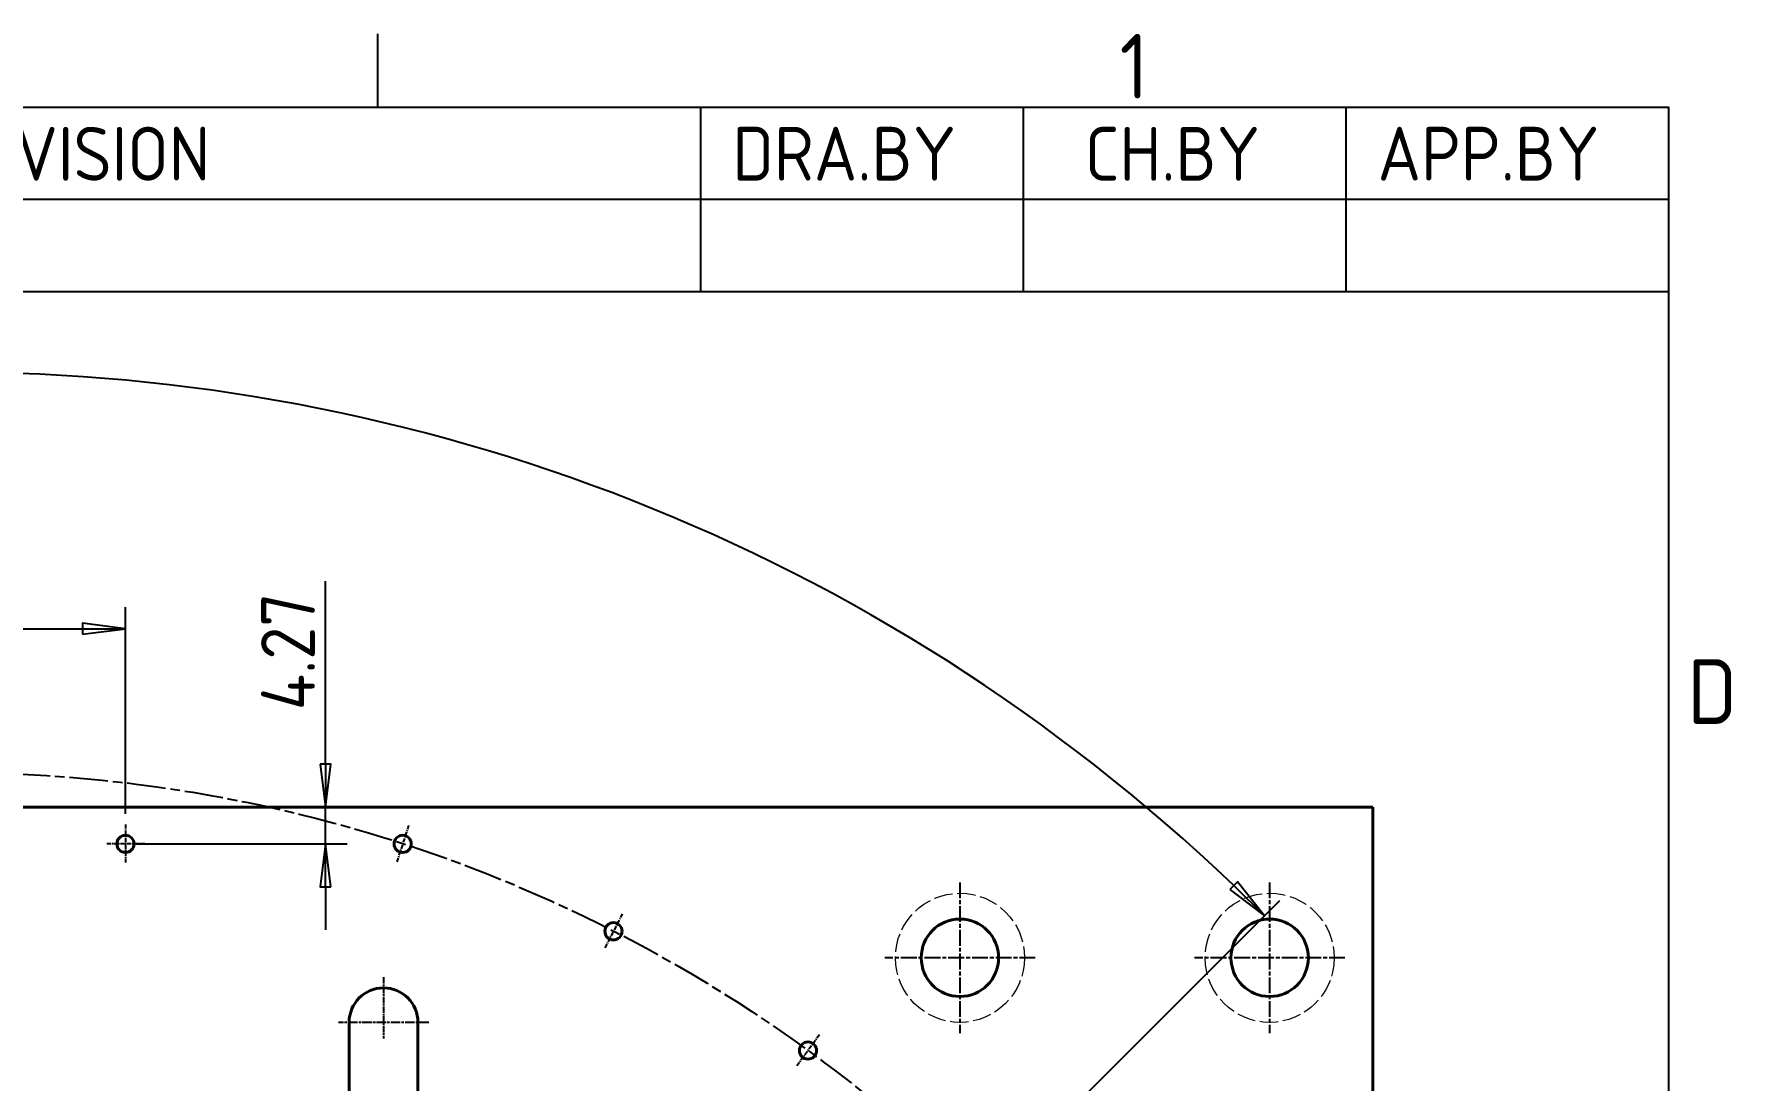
# Model space of a CAD drawing. Header units: millimetres. Extents: x 0 to 2375, y 0 to 3360.
# Drawn here: x 840 to 1037.3, y 2091.9 to 2213.4 of the extents above; entities that cross this region are included whole.
import ezdxf

# ---------------------------------------------------------------- set-up
doc = ezdxf.new("R2010")
doc.units = ezdxf.units.MM
doc.linetypes.add('DPJE4346$0$CHAIN', pattern=[0.3543, 0.2362, -0.0295, 0.0591, -0.0295])
doc.linetypes.add('DPJE4346$0$DASHED', pattern=[0.2067, 0.1654, -0.0413])
for name, color, linetype, lineweight in [('DPJE4346$0$가려진 것(ISO)', 2, 'DPJE4346$0$DASHED', 18), ('DPJE4346$0$가시적인 것(ISO)', 3, 'Continuous', 40), ('DPJE4346$0$경계(ISO)', 7, 'Continuous', 25), ('DPJE4346$0$기호(ISO)', 5, 'Continuous', 25), ('DPJE4346$0$중심 표식(ISO)', 1, 'Continuous', 25), ('DPJE4346$0$중심선(ISO)', 1, 'Continuous', 25), ('DPJE4346$0$치수(ISO)', 2, 'Continuous', 25)]:
    doc.layers.add(name, color=color, linetype=linetype, lineweight=lineweight)
doc.styles.add('DPJE4346$0$ISO ProportionalPSTEK', font='isocp.shx')
doc.styles.add('DPJE4346$0$문자 텍스트_PSTEK_POSCO', font='isocp.shx')
doc.styles.add('DPJE4346$0$치수 텍스트_PSTEK_POSCO', font='isocp.shx')
doc.dimstyles.new('DPJE4346$0$치수_PSTEK_POSCO', dxfattribs={"dimscale": 2.5, "dimtxt": 2.5, "dimasz": 2, "dimexe": 1, "dimexo": 0.5, "dimgap": 0.5, "dimtad": 1, "dimrnd": 1e-08, "dimdsep": 46, "dimtxsty": 'DPJE4346$0$치수 텍스트_PSTEK_POSCO', "dimblk": 'DPJE4346$0$Filled-2', "dimcen": 0.09, "dimdle": 10, "dimclrd": 7, "dimclre": 7, "dimclrt": 2, "dimadec": 1, "dimazin": 2, "dimtfac": 1, "dimtmove": 0, "dimatfit": 3, "dimfxl": 0, "dimtolj": 1, "dimlwd": -1, "dimlwe": -1, "dimarcsym": 0})

# ---------------------------------------------------------------- blocks, each defined once
blk = doc.blocks.new('DPJE4346$0$경계 Default Border')
at = {"layer": 'DPJE4346$0$경계(ISO)'}
blk.add_line((350, 287), (350, 290.4), dxfattribs=at)
at = {"layer": 'DPJE4346$0$경계(ISO)', "flags": 128}
blk.add_lwpolyline([(10, 10), (10, 287), (410, 287), (410, 10), (10, 10)], dxfattribs=at)
at = {"layer": 'DPJE4346$0$경계(ISO)', "color": 2, "char_height": 3, "attachment_point": 7, "style": 'DPJE4346$0$문자 텍스트_PSTEK_POSCO'}
for s, insert in [('1', (384.486, 287.4)), ('D', (410.878, 258.346))]:
    blk.add_mtext(s, dxfattribs=dict(at, insert=insert))
blk = doc.blocks.new('DPJE4346$0$리비전 내역')
at = {"layer": 'DPJE4346$0$기호(ISO)'}
for p, q in [((258, 287), (410, 287)), ((258, 287), (258, 282.72)), ((273, 287), (273, 282.72)), ((288, 287), (288, 282.72)), ((365, 287), (365, 282.72)), ((380, 287), (380, 282.72)), ((395, 287), (395, 282.72)), ((410, 287), (410, 282.72)), ((258, 282.72), (410, 282.72)), ((258, 282.72), (258, 278.44)), ((273, 282.72), (273, 278.44)), ((288, 282.72), (288, 278.44)), ((365, 282.72), (365, 278.44)), ((380, 282.72), (380, 278.44)), ((395, 282.72), (395, 278.44)), ((410, 282.72), (410, 278.44)), ((258, 278.44), (410, 278.44))]:
    blk.add_line(p, q, dxfattribs=at)
at = {"layer": 'DPJE4346$0$기호(ISO)', "color": 2, "char_height": 2.5, "attachment_point": 7, "style": 'DPJE4346$0$ISO ProportionalPSTEK'}
for s, insert in [('REV.NO', (259.787, 283.583)), ('DATE', (276.314, 283.583)), ('DESCRIPTION OF REVISION', (305.507, 283.583)), ('DRA.BY', (366.476, 283.583)), ('CH.BY', (382.864, 283.583)), ('APP.BY', (396.478, 283.583))]:
    blk.add_mtext(s, dxfattribs=dict(at, insert=insert))
blk = doc.blocks.new('DPJE4346$0$Filled-2')
at = {"color": 0}
for p, q in [((0, 0), (-1, 0.125)), ((-1, 0.125), (-1, -0.125)), ((-1, 0), (0, 0)), ((-1, -0.125), (0, 0))]:
    blk.add_line(p, q, dxfattribs=at)
at = {"color": 0, "flags": 128}
blk.add_lwpolyline([(-1, -0.125), (0, 0), (-1, 0.125), (-1, -0.125)], dxfattribs=at)
at = {"color": 0}
blk.add_solid([(-1, -0.125), (0, 0), (-1, 0.125), (-1, -0.125)], dxfattribs=at)
blk = doc.blocks.new('*D147')
at = {"layer": 'Defpoints', "color": 0}
for p in [(881.43, 679.36), (720.82, 576.02), (928.35, 573.9), (825.65, 471.19)]:
    blk.add_point(p, dxfattribs=at)
at = {"layer": 'DPJE4346$0$치수(ISO)', "color": 7}
for p, q in [((719.93, 576.9), (671.49, 625.35)), ((929.24, 574.78), (979.81, 625.35))]:
    blk.add_line(p, q, dxfattribs=at)
blk.add_arc((825.65, 471.19), 215.52, 46.3293, 133.6707, dxfattribs=at)
at = {"layer": 'DPJE4346$0$치수(ISO)', "color": 7, "xscale": 5, "yscale": 5, "zscale": 5}
for p, rotation in [((673.25, 623.58), 224.3353484530389), ((978.04, 623.58), 315.6646515469611)]:
    blk.add_blockref('DPJE4346$0$Filled-2', p, dxfattribs=dict(at, rotation=rotation))
at = {"layer": 'DPJE4346$0$치수(ISO)', "color": 2, "insert": (820.2, 691.08), "char_height": 6.25, "attachment_point": 4, "style": 'DPJE4346$0$치수 텍스트_PSTEK_POSCO'}
blk.add_mtext('\\A1;90°', dxfattribs=at)
blk = doc.blocks.new('*D162')
at = {"layer": 'Defpoints', "color": 0}
for p in [(845.65, 656.92), (805.65, 634.17), (845.65, 634.17)]:
    blk.add_point(p, dxfattribs=at)
at = {"layer": 'DPJE4346$0$치수(ISO)', "color": 7}
for p, q in [((805.65, 635.42), (805.65, 659.42)), ((845.65, 635.42), (845.65, 659.42)), ((810.65, 656.92), (840.65, 656.92))]:
    blk.add_line(p, q, dxfattribs=at)
at = {"layer": 'DPJE4346$0$치수(ISO)', "color": 7, "xscale": 5, "yscale": 5, "zscale": 5, "rotation": 180}
blk.add_blockref('DPJE4346$0$Filled-2', (805.65, 656.92), dxfattribs=at)
at = {"layer": 'DPJE4346$0$치수(ISO)', "color": 7, "xscale": 5, "yscale": 5, "zscale": 5}
blk.add_blockref('DPJE4346$0$Filled-2', (845.65, 656.92), dxfattribs=at)
at = {"layer": 'DPJE4346$0$치수(ISO)', "color": 2, "insert": (821.89, 661.3), "char_height": 6.25, "attachment_point": 4, "style": 'DPJE4346$0$치수 텍스트_PSTEK_POSCO'}
blk.add_mtext('\\A1;40', dxfattribs=at)
blk = doc.blocks.new('*D163')
at = {"layer": 'Defpoints', "color": 0}
for p in [(868.91, 636.19), (904.23, 636.19), (845.65, 631.92)]:
    blk.add_point(p, dxfattribs=at)
at = {"layer": 'DPJE4346$0$치수(ISO)', "color": 7}
for p, q in [((868.91, 641.19), (868.91, 662.44)), ((868.91, 631.92), (868.91, 636.19)), ((846.9, 631.92), (871.41, 631.92)), ((868.91, 626.92), (868.91, 621.92))]:
    blk.add_line(p, q, dxfattribs=at)
at = {"layer": 'DPJE4346$0$치수(ISO)', "color": 7, "xscale": 5, "yscale": 5, "zscale": 5}
for p, rotation in [((868.91, 636.19), 270), ((868.91, 631.92), 90)]:
    blk.add_blockref('DPJE4346$0$Filled-2', p, dxfattribs=dict(at, rotation=rotation))
at = {"layer": 'DPJE4346$0$치수(ISO)', "color": 2, "insert": (864.54, 647.44), "char_height": 6.25, "attachment_point": 4, "rotation": 90, "style": 'DPJE4346$0$치수 텍스트_PSTEK_POSCO'}
blk.add_mtext('\\A1;4.27', dxfattribs=at)
blk = doc.blocks.new('DPJE4346')
at = {"layer": 'DPJE4346$0$가려진 것(ISO)', "ltscale": 13.027546}
for centre in [(942.646, 618.692), (978.646, 618.692)]:
    blk.add_circle(centre, 7.5, dxfattribs=at)
at = {"layer": 'DPJE4346$0$가시적인 것(ISO)'}
for p, q in [((990.646, 636.192), (660.646, 636.192)), ((990.646, 306.192), (990.646, 636.192)), ((871.646, 561.192), (871.646, 611.192)), ((879.646, 611.192), (879.646, 561.192))]:
    blk.add_line(p, q, dxfattribs=at)
for centre, radius in [((845.646, 631.92), 1), ((877.87, 631.92), 1), ((902.37, 621.772), 1), ((942.646, 618.692), 4.5), ((978.646, 618.692), 4.5), ((924.981, 607.916), 1)]:
    blk.add_circle(centre, radius, dxfattribs=at)
blk.add_arc((875.646, 611.192), 4, 0, 180, dxfattribs=at)
at = {"layer": 'DPJE4346$0$중심 표식(ISO)', "linetype": 'DPJE4346$0$CHAIN', "ltscale": 2.000073}
for p, q in [((845.646, 634.17), (845.646, 629.67)), ((878.565, 634.06), (877.174, 629.781)), ((847.896, 631.92), (843.396, 631.92)), ((903.392, 623.777), (901.349, 619.767)), ((926.304, 609.736), (923.659, 606.096))]:
    blk.add_line(p, q, dxfattribs=at)
at = {"layer": 'DPJE4346$0$중심 표식(ISO)', "linetype": 'DPJE4346$0$CHAIN', "ltscale": 7.778352}
for p, q in [((942.646, 627.442), (942.646, 609.942)), ((978.646, 627.442), (978.646, 609.942)), ((951.396, 618.692), (933.896, 618.692)), ((987.396, 618.692), (969.896, 618.692))]:
    blk.add_line(p, q, dxfattribs=at)
at = {"layer": 'DPJE4346$0$중심 표식(ISO)', "linetype": 'DPJE4346$0$CHAIN', "ltscale": 3.166841}
blk.add_line((875.646, 616.442), (875.646, 609.317), dxfattribs=at)
at = {"layer": 'DPJE4346$0$중심 표식(ISO)', "linetype": 'DPJE4346$0$CHAIN', "ltscale": 4.666971}
blk.add_line((880.896, 611.192), (870.396, 611.192), dxfattribs=at)
at = {"layer": 'DPJE4346$0$중심선(ISO)', "linetype": 'DPJE4346$0$CHAIN', "ltscale": 19.051651}
blk.add_circle((825.646, 471.192), 169, dxfattribs=at)
at = {"xscale": 2.5, "yscale": 2.5, "zscale": 2.5}
blk.add_blockref('DPJE4346$0$경계 Default Border', (0, 0), dxfattribs=at)
at = {"layer": 'DPJE4346$0$기호(ISO)', "xscale": 2.5, "yscale": 2.5, "zscale": 2.5}
blk.add_blockref('DPJE4346$0$리비전 내역', (0, 0), dxfattribs=at)
at = {"layer": 'DPJE4346$0$치수(ISO)', "color": 7}
dim = blk.add_angular_dim_3p(base=(881.425, 679.364), center=(825.646, 471.192), p1=(928.353, 573.899), p2=(720.817, 576.021), dimstyle='DPJE4346$0$치수_PSTEK_POSCO', override={"dimadec": 1, "dimtp": 0, "dimtm": 0, "dimtdec": 2}, dxfattribs=at)
dim.commit()
dim.dimension.update_dxf_attribs({"geometry": '*D147', "text_midpoint": (825.646, 686.707), "dimtype": 133})
for base, p1, p2, angle, override, picture, middle in [((845.646, 656.92), (805.646, 634.17), (845.646, 634.17), 180, {"dimdec": 2, "dimtp": 0, "dimtm": 0, "dimtdec": 2, "dimtofl": 0, "dimatfit": 1}, '*D162', (825.646, 656.92)), ((868.914, 636.192), (845.646, 631.92), (904.23, 636.192), 90, {"dimdec": 2, "dimse2": 1, "dimtp": 0, "dimtm": 0, "dimtdec": 2, "dimtofl": 1, "dimatfit": 1}, '*D163', (868.914, 654.317))]:
    dim = blk.add_linear_dim(base=base, p1=p1, p2=p2, angle=angle, dimstyle='DPJE4346$0$치수_PSTEK_POSCO', override=override, dxfattribs=at)
    dim.commit()
    dim.dimension.update_dxf_attribs({"geometry": picture, "text_midpoint": middle, "dimtype": 128})

msp = doc.modelspace()

# ---------------------------------------------------------------- block references
msp.add_blockref('DPJE4346', (5, 1487.44))

doc.saveas('drawing.dxf')
